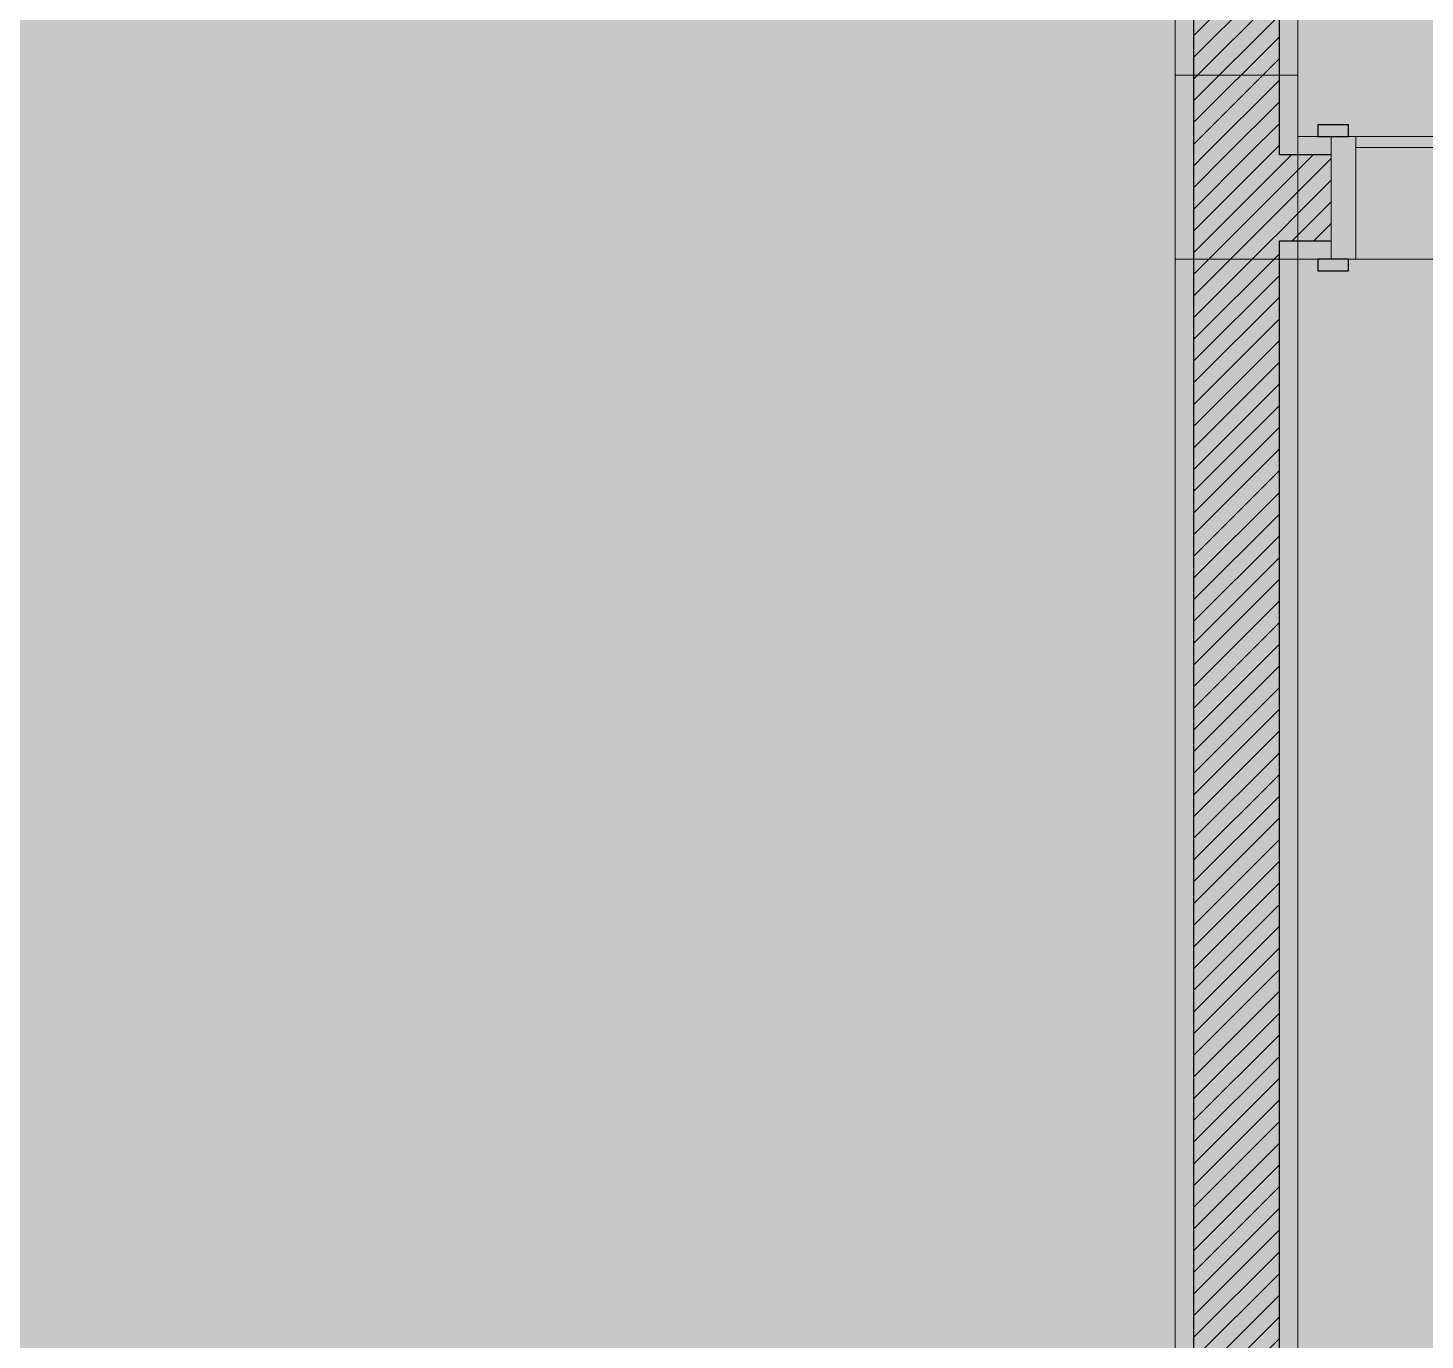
# Model space of a CAD drawing. Header units: metres. Extents: x -77 to 21.6, y -70.6 to -27.7.
# Drawn here: x -58.584 to -56.307, y -58.562 to -56.424 of the extents above; entities that cross this region are included whole.
import ezdxf

# ---------------------------------------------------------------- set-up
doc = ezdxf.new("R2010")
doc.units = ezdxf.units.M
doc.header["$MEASUREMENT"] = 0
for name, color, linetype in [('Concreto moldado in loco_Pilares.IFC Model', 7, 'Continuous'), ('PAREDE CONSTRUIR', 7, 'Continuous'), ('Portas Archicad', 7, 'Continuous')]:
    doc.layers.add(name, color=color, linetype=linetype)
for name, color, linetype, lineweight in [('Concreto moldado in loco_Pilares.IFC Model_Caneta_No__241', 7, 'Continuous', 13), ('Concreto moldado in loco_Pilares.IFC Model_Caneta_No__4', 7, 'Continuous', 20), ('PAREDE CONSTRUIR_Caneta_No__241', 7, 'Continuous', 13), ('PAREDE CONSTRUIR_Caneta_No__3', 7, 'Continuous', 25), ('Portas Archicad_Caneta_No__241', 7, 'Continuous', 13), ('Portas Archicad_Caneta_No__3', 7, 'Continuous', 25)]:
    doc.layers.add(name, color=color, linetype=linetype, lineweight=lineweight)
for name, color, linetype, lineweight, true_color in [('LAJES.EST_Caneta_No__18', 7, 'Continuous', 0, 0xdfdfdf), ('LAJES.EST_Caneta_No__254', 7, 'Continuous', 0, 0xd1c9ad), ('ZONA_Caneta_No__56', 7, 'Continuous', 0, 0xffe495)]:
    doc.layers.add(name, color=color, linetype=linetype, lineweight=lineweight, true_color=true_color)
pattern_1 = [(45, (0, 0), (-0.0176776695, 0.0176776695), [])]

# ---------------------------------------------------------------- blocks, each defined once
blk = doc.blocks.new('Double Door with Sidelight 26')
at = {"layer": 'Portas Archicad_Caneta_No__241', "color": 7, "linetype": 'Continuous', "lineweight": 13}
for p, q in [((-1.2, 0), (-1.222, 0)), ((-1.2, 0), (-1.222, 0)), ((-1.16, 0), (-1.2, 0)), ((-1.2, 0), (-1.2, -0.2)), ((-1.2, 0), (-1.2, -0.03)), ((-1.2, 0), (-1.2, -0.03)), ((-1.16, -0.2), (-1.16, 0)), ((-0.54, 0), (-1.16, 0)), ((-1.2, -0.03), (-1.2, -0.17)), ((-1.2, -0.03), (-1.2, -0.17)), ((-1.2, -0.17), (-1.2, -0.2)), ((-1.2, -0.17), (-1.2, -0.2)), ((-1.16, -0.182), (-0.54, -0.182)), ((-1.2, -0.2), (-1.222, -0.2)), ((-1.2, -0.2), (-1.222, -0.2)), ((-1.2, -0.2), (-1.16, -0.2))]:
    blk.add_line(p, q, dxfattribs=at)
at = {"layer": 'Portas Archicad_Caneta_No__241', "color": 7, "linetype": 'Continuous', "lineweight": 13, "flags": 128}
blk.add_lwpolyline([(-0.54, -0.2), (-1.16, -0.2), (-1.16, 0), (-0.54, 0)], close=True, dxfattribs=at)
at = {"layer": 'Portas Archicad_Caneta_No__3', "color": 7, "linetype": 'Continuous', "lineweight": 25}
for p, q in [((-1.222, 0), (-1.222, 0.019)), ((-1.222, 0.019), (-1.172, 0.019)), ((-1.172, 0), (-1.222, 0)), ((-1.172, 0.019), (-1.172, 0)), ((-1.222, -0.219), (-1.222, -0.2)), ((-1.222, -0.2), (-1.172, -0.2)), ((-1.172, -0.2), (-1.172, -0.219)), ((-1.172, -0.219), (-1.222, -0.219))]:
    blk.add_line(p, q, dxfattribs=at)

msp = doc.modelspace()

# ---------------------------------------------------------------- hatches: boundary and pattern name
at = {"layer": 'Concreto moldado in loco_Pilares.IFC Model', "linetype": 'Continuous', "lineweight": 0, "true_color": 0x000000}
msp.add_hatch(color=18, dxfattribs=at).paths.add_polyline_path([(-56.714, -56.8006), (-56.514, -56.8006), (-56.514, -56.5006), (-56.714, -56.5006)])
at = {"layer": 'LAJES.EST_Caneta_No__18', "linetype": 'Continuous', "lineweight": 0, "true_color": 0xdfdfdf}
h = msp.add_hatch(dxfattribs=at)
h.set_pattern_fill('Piso_Externo__0006', color=254, style=0, pattern_type=2)
h.set_pattern_definition([(45, (0, 0.6), (-0.1909188, 0.1909188), [0, -0.18, 0, -0.27]), (110, (0.6, 0.6), (0.253717, 0.09234544), [0, -0.132, 0, -0.228])])
h.paths.add_polyline_path([(-76.514, -65.1016), (-73.814, -65.1016, -0.414214), (-75.814, -67.1016), (-66.814, -67.1016, -0.414214), (-68.814, -65.1016), (-68.814, -62.301), (-68.814, -45.4002, -0.414214), (-66.514, -43.1002), (-65.914, -43.1002), (-65.914, -42.3002), (-66.514, -42.3002), (-66.514, -38.2041), (-65.114, -38.2041), (-65.114, -36.7038), (-66.514, -36.7038), (-66.514, -32.5997), (-65.114, -32.5997), (-56.714, -32.5997), (-53.814, -32.5997), (-44.014, -32.5997), (-44.014, -42.3002), (-53.814, -42.3002), (-53.814, -47.1002), (-44.014, -47.1002), (-44.014, -50.8516), (-45.6136, -50.8516), (-45.6136, -52.3506), (-44.014, -52.3506), (-44.014, -60.3006), (-48.9163, -60.3006), (-48.9163, -61.1006), (-44.3609, -61.1006), (-44.3609, -67.1016), (-44.014, -67.1016), (-41.514, -67.1016), (-41.514, -28.1016), (-41.714, -28.1016), (-41.714, -60.3006), (-43.014, -60.3006), (-43.014, -30.0016), (-66.514, -30.0016), (-66.514, -28.1016), (-76.514, -28.1016)])
h.paths.add_polyline_path([(-73.814, -45.1016), (-76.314, -45.1016), (-76.314, -43.0892), (-75.7984, -43.0908, -0.414214), (-73.8139, -45.0876)], flags=0)
h.paths.add_polyline_path([(-73.814, -45.5846, -0.009328), (-73.814, -45.6604)], flags=0)
h.paths.add_polyline_path([(-52.814, -46.3002), (-52.814, -43.1002), (-44.014, -43.1002), (-44.014, -46.3002)], flags=0)
h.paths.add_polyline_path([(-67.714, -34.1), (-76.314, -34.1), (-76.314, -32.5997), (-67.714, -32.5997)], flags=0)
at = {"layer": 'LAJES.EST_Caneta_No__254', "linetype": 'Continuous', "lineweight": 0, "true_color": 0xd1c9ad}
h = msp.add_hatch(dxfattribs=at)
h.set_pattern_fill('Haie_OD_0006', color=9, style=0, pattern_type=2)
h.set_pattern_definition([(45, (0, 0.5), (-0.159099, 0.159099), [0, -0.15, 0, -0.225]), (110, (0.5, 0.5), (0.21143084, 0.07695453), [0, -0.11, 0, -0.19])])
h.paths.add_polyline_path([(-65.114, -47.1002), (-66.514, -47.1002), (-66.514, -60.3006), (-56.514, -60.3006), (-44.014, -60.3006), (-44.014, -56.6006), (-50.5957, -56.6006), (-50.5957, -54.2479), (-52.6157, -54.2479), (-52.6157, -52.5506), (-50.5957, -52.5506), (-45.6136, -52.5506), (-45.6136, -50.8516), (-44.014, -50.8516), (-44.014, -47.1002), (-53.814, -47.1002), (-53.814, -42.3002), (-44.014, -42.3002), (-44.014, -37.1002), (-51.174, -37.1002), (-51.174, -32.5997), (-53.814, -32.5997), (-56.714, -32.5997), (-58.7637, -32.5997), (-58.7637, -34.9038), (-63.464, -34.9038), (-63.464, -36.5038), (-65.114, -36.5038), (-65.114, -38.4037), (-63.464, -38.4037), (-63.464, -42.1002), (-65.114, -42.1002), (-65.114, -42.3002)])
h.paths.add_polyline_path([(-60.5596, -42.1002), (-60.5596, -38.4037), (-58.8637, -38.4037), (-58.8637, -42.1002)], flags=0)
h.paths.add_polyline_path([(-59.064, -48.7001), (-59.064, -47.3002), (-56.714, -47.3002), (-56.714, -48.7001)], flags=0)
at = {"layer": 'PAREDE CONSTRUIR', "linetype": 'Continuous', "lineweight": 0, "true_color": 0xffffff}
for points in [[(-56.544, -54.0806), (-56.544, -56.6006), (-56.514, -56.6006), (-56.514, -54.0806)], [(-56.714, -54.2506), (-56.714, -59.9506), (-56.684, -59.9506), (-56.684, -54.2506)], [(-56.544, -56.6006), (-56.544, -56.6306), (-56.514, -56.6306), (-56.514, -56.6006)], [(-56.514, -56.6006), (-56.514, -56.6306), (-56.4594, -56.6306), (-56.4594, -56.6006)], [(-56.544, -56.7706), (-56.544, -56.8006), (-56.514, -56.8006), (-56.514, -56.7706)], [(-56.4594, -56.7706), (-56.514, -56.7706), (-56.514, -56.8006), (-56.4594, -56.8006)], [(-56.544, -56.8006), (-56.544, -60.1206), (-56.514, -60.1206), (-56.514, -56.8006)]]:
    msp.add_hatch(color=7, dxfattribs=at).paths.add_polyline_path(points)
at = {"layer": 'PAREDE CONSTRUIR', "linetype": 'Continuous', "lineweight": 0, "true_color": 0x000000}
h = msp.add_hatch(dxfattribs=at)
h.set_pattern_fill('common_brick_0006', color=18, style=0, pattern_type=2)
h.set_pattern_definition(pattern_1)
h.paths.add_polyline_path([(-56.684, -54.2206), (-56.684, -56.6306), (-56.544, -56.6306), (-56.544, -54.2206)])
h = msp.add_hatch(dxfattribs=at)
h.set_pattern_fill('common_brick_0006', color=18, style=0, pattern_type=2)
h.set_pattern_definition(pattern_1)
h.paths.add_polyline_path([(-56.684, -56.6306), (-56.684, -56.7706), (-56.544, -56.7706), (-56.544, -56.6306)])
h = msp.add_hatch(dxfattribs=at)
h.set_pattern_fill('common_brick_0006', color=18, style=0, pattern_type=2)
h.set_pattern_definition(pattern_1)
h.paths.add_polyline_path([(-56.544, -56.6306), (-56.544, -56.7706), (-56.514, -56.7706), (-56.514, -56.6306)])
h = msp.add_hatch(dxfattribs=at)
h.set_pattern_fill('common_brick_0006', color=18, style=0, pattern_type=2)
h.set_pattern_definition(pattern_1)
h.paths.add_polyline_path([(-56.514, -56.6306), (-56.514, -56.7706), (-56.4594, -56.7706), (-56.4594, -56.6306)])
h = msp.add_hatch(dxfattribs=at)
h.set_pattern_fill('common_brick_0006', color=18, style=0, pattern_type=2)
h.set_pattern_definition(pattern_1)
h.paths.add_polyline_path([(-56.684, -56.7706), (-56.684, -59.9806), (-56.544, -59.9806), (-56.544, -56.7706)])

# ---------------------------------------------------------------- linework, layer by layer
at = {"layer": 'Concreto moldado in loco_Pilares.IFC Model_Caneta_No__241', "color": 7, "linetype": 'Continuous', "lineweight": 13, "flags": 128}
msp.add_lwpolyline([(-56.714, -56.8006), (-56.514, -56.8006), (-56.514, -56.5006), (-56.714, -56.5006)], close=True, dxfattribs=at)
at = {"layer": 'Concreto moldado in loco_Pilares.IFC Model_Caneta_No__4', "color": 7, "linetype": 'Continuous', "lineweight": 20, "flags": 128}
msp.add_lwpolyline([(-56.714, -56.8006), (-56.514, -56.8006), (-56.514, -56.5006), (-56.714, -56.5006)], close=True, dxfattribs=at)
at = {"layer": 'PAREDE CONSTRUIR_Caneta_No__241', "color": 7, "linetype": 'Continuous', "lineweight": 13}
for p, q in [((-56.4594, -56.6006), (-56.4814, -56.6006)), ((-56.4594, -56.6306), (-56.4594, -56.6006)), ((-56.4594, -56.7706), (-56.4594, -56.6306)), ((-56.4594, -56.8006), (-56.4594, -56.7706)), ((-56.4594, -56.8006), (-56.4814, -56.8006))]:
    msp.add_line(p, q, dxfattribs=at)
at = {"layer": 'PAREDE CONSTRUIR_Caneta_No__241', "color": 7, "linetype": 'Continuous', "lineweight": 13, "flags": 128}
for points in [[(-56.514, -56.6006), (-56.514, -54.0806)], [(-56.714, -54.2506), (-56.714, -59.9506)], [(-56.4594, -56.6006), (-56.514, -56.6006)], [(-56.514, -60.1206), (-56.514, -56.8006)], [(-56.514, -56.8006), (-56.4594, -56.8006)]]:
    msp.add_lwpolyline(points, dxfattribs=at)
at = {"layer": 'PAREDE CONSTRUIR_Caneta_No__3', "color": 7, "linetype": 'Continuous', "lineweight": 25}
for p, q in [((-56.544, -56.6306), (-56.544, -54.2206)), ((-56.684, -54.2506), (-56.684, -56.6306)), ((-56.684, -56.6306), (-56.684, -56.7706)), ((-56.514, -56.6306), (-56.544, -56.6306)), ((-56.514, -56.6306), (-56.544, -56.6306)), ((-56.4594, -56.6306), (-56.514, -56.6306)), ((-56.684, -56.7706), (-56.684, -59.9506)), ((-56.544, -56.7706), (-56.514, -56.7706)), ((-56.544, -59.9806), (-56.544, -56.7706)), ((-56.544, -56.7706), (-56.514, -56.7706)), ((-56.514, -56.7706), (-56.4594, -56.7706))]:
    msp.add_line(p, q, dxfattribs=at)
at = {"layer": 'ZONA_Caneta_No__56', "color": 41, "linetype": 'Continuous', "lineweight": 0, "true_color": 0xffe495, "flags": 128}
for points in [[(-64.914, -36.7038), (-64.914, -38.2037), (-56.514, -38.2037), (-56.514, -52.5506), (-62.614, -52.5506), (-62.614, -54.0506), (-56.514, -54.0506), (-56.514, -56.6006), (-54.014, -56.6006), (-54.014, -52.3506), (-45.8136, -52.3506), (-45.8136, -50.8516), (-54.014, -50.8516), (-54.014, -36.7038), (-56.514, -36.7038)], [(-56.714, -54.2506), (-61.369, -54.2506), (-61.369, -59.9507), (-56.714, -59.9507)], [(-44.014, -60.3006), (-44.014, -56.8006), (-56.514, -56.8006), (-56.514, -60.3006)]]:
    msp.add_lwpolyline(points, close=True, dxfattribs=at)

# ---------------------------------------------------------------- block references
at = {"layer": 'Portas Archicad', "color": 7, "linetype": 'Continuous', "lineweight": 0, "xscale": -1, "rotation": 180}
msp.add_blockref('Double Door with Sidelight 26', (-55.2594, -56.8006), dxfattribs=at)

doc.saveas('drawing.dxf')
